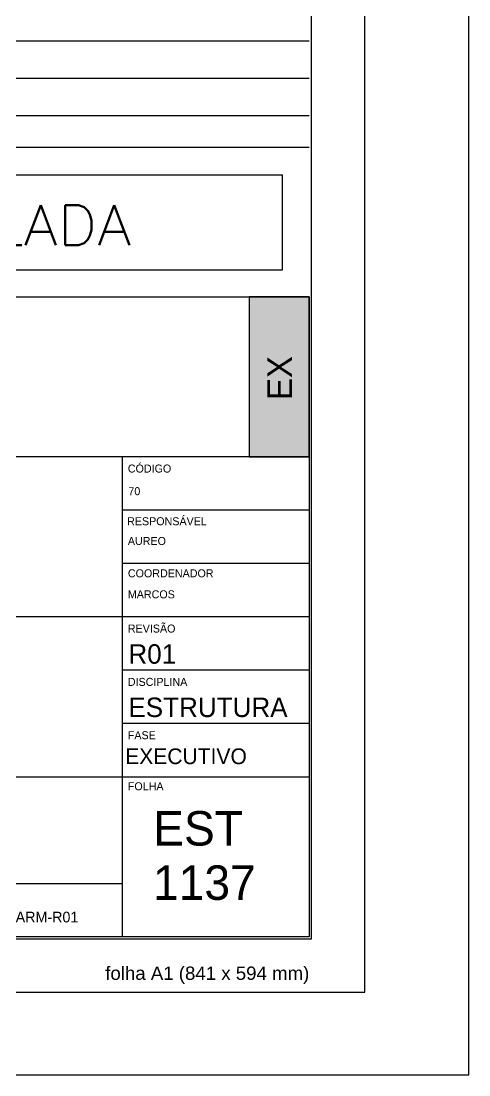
# Model space of a CAD drawing. Extents: x -3.9 to 84.1, y 0 to 62.5.
# Drawn here: x 75.71 to 84.1, y 0 to 19.76 of the extents above; entities that cross this region are included whole.
import ezdxf
from ezdxf.enums import TextEntityAlignment as Align

# ---------------------------------------------------------------- set-up
doc = ezdxf.new("R2010")
doc.units = 0
doc.header["$MEASUREMENT"] = 0
doc.linetypes.add('HIDDEN', pattern=[9.525, 6.35, -3.175])
doc.layers.get('0').update_dxf_attribs({"linetype": 'CONTINUOUS'})
doc.layers.get('Defpoints').update_dxf_attribs({"linetype": 'CONTINUOUS'})
for name, color, linetype in [('ARQ-MAR', 2, 'CONTINUOUS'), ('ARQ_CAR', 7, 'CONTINUOUS'), ('ARQ_CAR-TXT', 7, 'CONTINUOUS'), ('ARQ_FOLHA', 7, 'CONTINUOUS'), ('ARQ_TXT-2', 2, 'CONTINUOUS'), ('PENA_02', 2, 'CONTINUOUS'), ('PSG-NV2-FLH-SELO', 1, 'CONTINUOUS')]:
    doc.layers.add(name, color=color, linetype=linetype)
doc.styles.add('01-MILLEU', font='GOTHIC.TTF')
doc.styles.add('R300', font='SIMPLEX.SHX', dxfattribs={"width": 1.1, "height": 5.5})
doc.styles.add('TQS_ARIAL', font='arial.ttf')

# ---------------------------------------------------------------- blocks, each defined once
blk = doc.blocks.new('*U2')
at = {"layer": 'ARQ_CAR-TXT', "true_color": 0x58ba48}
h = blk.add_hatch(color=85, dxfattribs=at)
h.dxf.hatch_style = 1
h.paths.add_polyline_path([(-11.28, 0), (0, 0), (0, 30), (-11.28, 30)])
at = {"layer": 'ARQ_CAR', "color": 5}
blk.add_lwpolyline([(-11.28, 0), (0, 0), (0, 30), (-11.28, 30)], close=True, dxfattribs=at)
at = {"layer": 'ARQ_CAR-TXT', "color": 4, "style": '01-MILLEU'}
blk.add_text('EX', height=4.614, rotation=90, dxfattribs=at).set_placement((-3.26, 10.64))
at = {"layer": 'ARQ_TXT-2', "style": '01-MILLEU'}
blk.add_text('EXECUTIVO', height=2.95, dxfattribs=at).set_placement((-34.5, -57.63))

msp = doc.modelspace()

# ---------------------------------------------------------------- linework, layer by layer
at = {"color": 5, "linetype": 'Continuous'}
for p, q in [((63.61, 16.874), (80.61, 16.874)), ((80.61, 15.095), (80.61, 16.874)), ((63.61, 15.095), (80.61, 15.095))]:
    msp.add_line(p, q, dxfattribs=at)
at = {"layer": 'ARQ-MAR', "color": 5}
msp.add_line((63.809, 3.59), (77.61, 3.59), dxfattribs=at)
at = {"layer": 'ARQ_CAR', "color": 5}
for points in [[(63.61, 2.59), (63.61, 14.59), (81.11, 14.59), (81.11, 2.59)], [(79.982, 11.59), (81.11, 11.59), (81.11, 14.59), (79.982, 14.59)]]:
    msp.add_lwpolyline(points, close=True, dxfattribs=at)
for points in [[(81.11, 11.59), (63.61, 11.59)], [(77.61, 2.59), (77.61, 11.59)], [(81.11, 8.59), (63.61, 8.59)], [(63.61, 5.59), (81.11, 5.59)], [(63.61, 3.59), (77.61, 3.59)]]:
    msp.add_lwpolyline(points, dxfattribs=at)
at = {"layer": 'ARQ_CAR'}
for points in [[(81.11, 10.59), (77.61, 10.59)], [(81.11, 9.59), (77.61, 9.59)], [(81.11, 7.59), (77.61, 7.59)], [(81.11, 6.59), (77.61, 6.59)]]:
    msp.add_lwpolyline(points, dxfattribs=at)
at = {"layer": 'ARQ_FOLHA', "color": 1}
for points in [[(-1.95, 1.55), (82.15, 1.55), (82.15, 60.95), (-1.95, 60.95)], [(0.55, 2.55), (81.15, 2.55), (81.15, 59.95), (0.55, 59.95)]]:
    msp.add_lwpolyline(points, close=True, dxfattribs=at)
at = {"layer": 'Defpoints', "color": 8, "linetype": 'HIDDEN', "ltscale": 100}
msp.add_lwpolyline([(-3.9, 62.5), (-3.9, 0), (84.1, 0), (84.1, 62.5)], close=True, dxfattribs=at)
at = {"layer": 'PENA_02', "linetype": 'Continuous'}
msp.add_lwpolyline([(-1.95, 1.55), (82.15, 1.55), (82.15, 60.95), (-1.95, 60.95), (-1.95, 1.55)], dxfattribs=at)
at = {"layer": 'PSG-NV2-FLH-SELO'}
msp.add_line((81.11, 17.39), (63.61, 17.39), dxfattribs=at)
at = {"layer": 'PSG-NV2-FLH-SELO', "color": 251}
for points in [[(63.61, 19.389), (64.709, 19.389), (64.709, 18.689), (64.709, 19.389), (66.344, 19.389), (66.344, 18.689), (66.344, 19.389), (67.778, 19.389), (67.778, 18.689), (67.778, 19.389), (79.81, 19.389), (79.81, 19.389), (81.11, 19.389)], [(63.61, 18.689), (64.709, 18.689), (64.709, 17.99), (64.709, 18.689), (66.344, 18.689), (66.344, 17.99), (66.344, 18.689), (67.778, 18.689), (67.778, 17.99), (67.778, 18.689), (79.81, 18.689), (79.81, 18.689), (81.11, 18.689)]]:
    msp.add_lwpolyline(points, dxfattribs=at)
at = {"layer": 'PSG-NV2-FLH-SELO'}
msp.add_lwpolyline([(63.61, 17.99), (81.11, 17.99)], dxfattribs=at)

# ---------------------------------------------------------------- block references
at = {"layer": 'ARQ_CAR', "xscale": 0.09999999999999899, "yscale": 0.09999999999999899, "zscale": 0.09999999999999899}
msp.add_blockref('*U2', (81.11, 11.59), dxfattribs=at)

# ---------------------------------------------------------------- texts
at = {"color": 5, "linetype": 'Continuous', "style": 'R300', "width": 1.1}
msp.add_text('CÓPIA NÃO CONTROLADA', height=0.75, dxfattribs=at).set_placement((64.268, 15.558))
at = {"layer": 'ARQ_CAR-TXT', "color": 1, "style": '01-MILLEU'}
for s, p in [('CÓDIGO ', (77.71, 11.294)), ('RESPONSÁVEL', (77.696, 10.306)), ('COORDENADOR', (77.711, 9.33)), ('REVISÃO', (77.71, 8.294)), ('DISCIPLINA', (77.71, 7.294)), ('FASE', (77.71, 6.294)), ('FOLHA', (77.71, 5.337))]:
    msp.add_text(s, height=0.15, dxfattribs=at).set_placement(p)
at = {"layer": 'ARQ_FOLHA', "insert": (81.11, 2.032), "char_height": 0.25, "width": 8.4157, "attachment_point": 3, "style": 'TQS_ARIAL'}
msp.add_mtext('\\pxt3;folha A1 (841 x 594 mm)', dxfattribs=at)
at = {"layer": 'ARQ_TXT-2', "style": '01-MILLEU'}
msp.add_text('MC70-EST-EX-1137-ARM-R01', height=0.2, dxfattribs=at).set_placement((73.067, 2.86))
for tag, p, s, height in [('70', (77.72, 10.87), 'MC_XXX-XX', 0.15), ('AUREO', (77.71, 9.936), 'ALEXANDRE MILLEU', 0.15), ('MARCOS', (77.71, 8.936), 'ERIKA CRAMEZ', 0.15), ('R01', (77.72, 7.71), 'XXX-XX', 0.365), ('ESTRUTURA', (77.72, 6.71), 'ARQUITETURA', 0.365)]:
    msp.add_attdef(tag, p, s, height=height, dxfattribs=at)
msp.add_attdef('EST', text='AR', height=0.6474, dxfattribs=at).set_placement((78.184, 4.623), align=Align.MIDDLE_LEFT)
msp.add_attdef('1137', text='00X', height=0.6474, dxfattribs=at).set_placement((79.144, 3.606), align=Align.MIDDLE)

doc.saveas('drawing.dxf')
